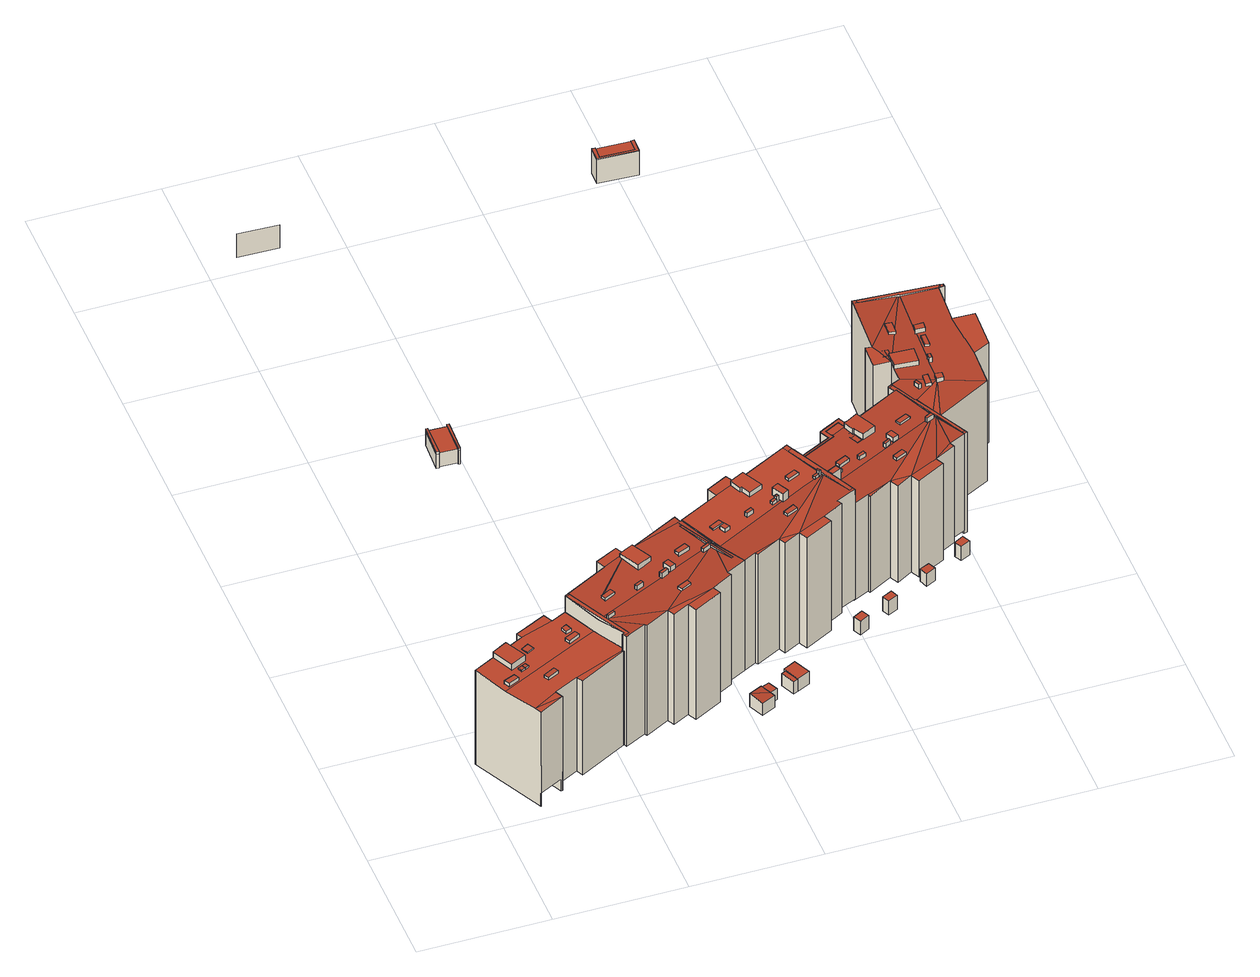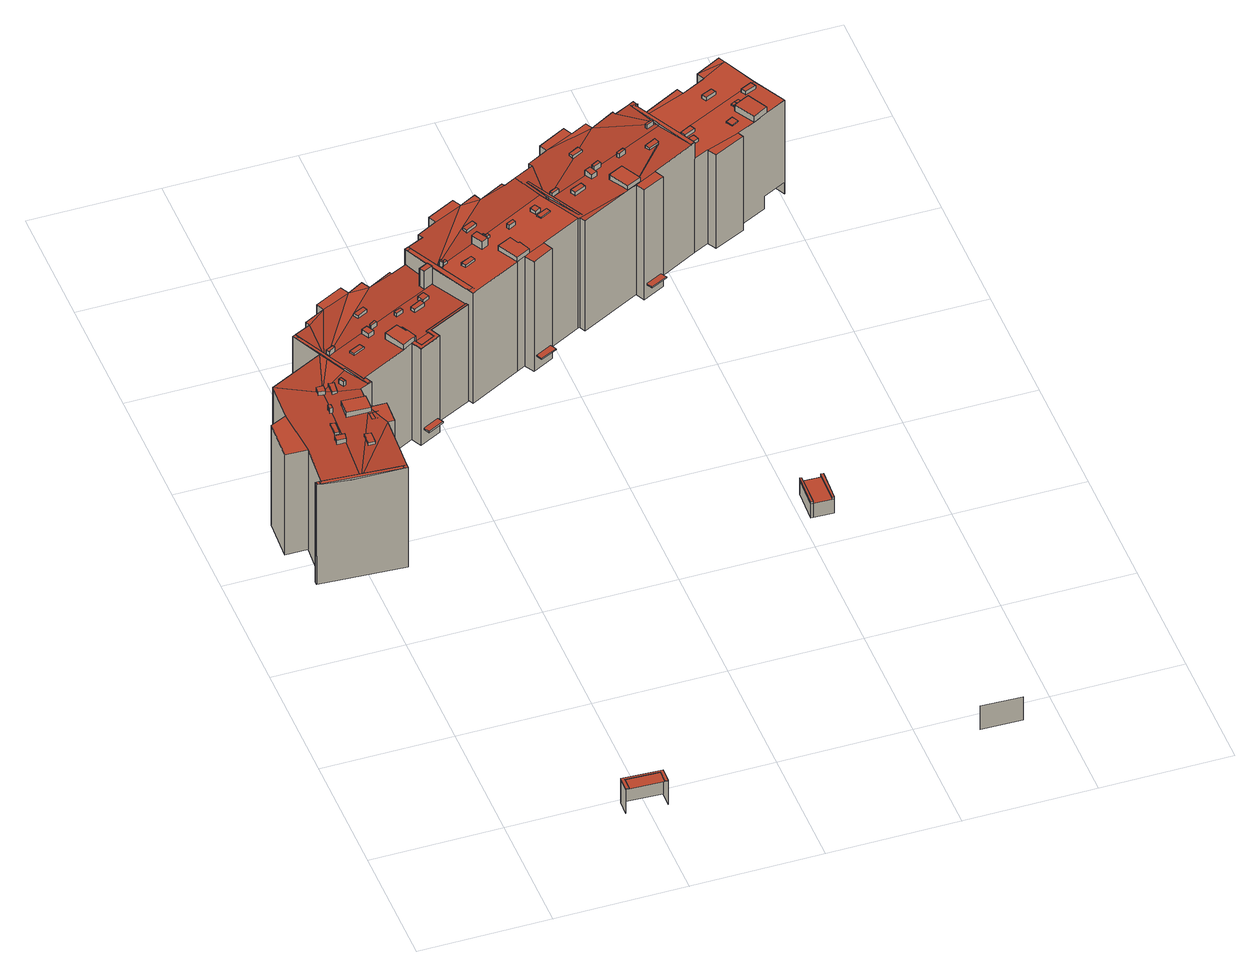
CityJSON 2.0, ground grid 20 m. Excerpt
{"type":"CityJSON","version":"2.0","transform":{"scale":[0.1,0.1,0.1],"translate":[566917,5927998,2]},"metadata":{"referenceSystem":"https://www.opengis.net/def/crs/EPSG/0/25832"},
"CityObjects":{
"building1":{"type":"Building","attributes":{"Grundfläche 2D":"160.162011","Grundhöhe NN":"3.921"},"children":["building1-1","building1-2","building1-3","building1-4","building1-5","building1-6","building1-7","building1-8"],"geometry":[{"type":"Solid","lod":"3","boundaries":[[[[0,1,2,3,4,5,6,7]],[[8,4,3,9,10]],[[11,12,13,0,7,14,15,16]],[[15,17,18,16]],[[19,13,12]],[[20,21,1]],[[21,2,1]],[[4,8,22,23]],[[14,7,6,5,24,25]],[[5,4,23,24]],[[15,14,25,26]],[[17,15,26,27]],[[18,17,27,28]],[[16,18,28,29]],[[16,29,30,31,32,33,19,12,11]],[[13,19,33,34]],[[20,1,0,13,34,35]],[[36,37,38,39,40,21,20,35]],[[3,2,41,42]],[[2,21,40,41]],[[9,3,42,43]],[[8,10,44,22]],[[10,9,43,44]],[[33,32,37,36]],[[31,30,39,38]],[[35,34,33,36]],[[27,26,25,24,23,22,44,43,42,41,40,39,30,29,28]],[[38,37,32,31]]]],"semantics":{"surfaces":[{"type":"RoofSurface"},{"type":"WallSurface"},{"type":"GroundSurface"},{"type":"OuterCeilingSurface"}],"values":[[0,0,0,0,0,0,0,1,1,1,1,1,1,1,1,1,1,1,1,1,1,1,1,1,1,2,2,3]]}}]},
"building1-1":{"type":"BuildingInstallation","parents":["building1"],"geometry":[{"type":"MultiSurface","lod":"3","boundaries":[[[45,46,47,48]],[[48,47,49,50]],[[45,48,50,51]],[[46,45,51,52]],[[47,46,52,49]]],"semantics":{"surfaces":[{"type":"RoofSurface"},{"type":"WallSurface"}],"values":[0,1,1,1,1]}}]},
"building1-2":{"type":"BuildingInstallation","parents":["building1"],"geometry":[{"type":"MultiSurface","lod":"3","boundaries":[[[53,54,55,56]],[[56,55,57,58]],[[53,56,58,59]],[[54,53,59,60]],[[55,54,60,57]]],"semantics":{"surfaces":[{"type":"RoofSurface"},{"type":"WallSurface"}],"values":[0,1,1,1,1]}}]},
"building1-3":{"type":"BuildingInstallation","parents":["building1"],"geometry":[{"type":"MultiSurface","lod":"3","boundaries":[[[61,62,63,64]],[[64,63,65,66]],[[61,64,66,67]],[[62,61,67,68]],[[63,62,68,65]]],"semantics":{"surfaces":[{"type":"RoofSurface"},{"type":"WallSurface"}],"values":[0,1,1,1,1]}}]},
"building1-4":{"type":"BuildingInstallation","parents":["building1"],"geometry":[{"type":"MultiSurface","lod":"3","boundaries":[[[69,70,71,72]],[[70,69,73,74]],[[75,71,70,74,76]],[[75,77,72,71]],[[77,73,69,72]]],"semantics":{"surfaces":[{"type":"RoofSurface"},{"type":"WallSurface"}],"values":[0,1,1,1,1]}}]},
"building1-5":{"type":"BuildingInstallation","parents":["building1"],"geometry":[{"type":"MultiSurface","lod":"3","boundaries":[[[78,79,80,81]],[[78,81,11,12]],[[79,78,12,82]],[[82,83,80,79]],[[81,80,83,11]]],"semantics":{"surfaces":[{"type":"RoofSurface"},{"type":"WallSurface"}],"values":[0,1,1,1,1]}}]},
"building1-6":{"type":"BuildingInstallation","parents":["building1"],"geometry":[{"type":"MultiSurface","lod":"3","boundaries":[[[84,85,86,87]],[[87,86,88,89]],[[84,87,89,90]],[[85,84,90,91]],[[86,85,91,88]]],"semantics":{"surfaces":[{"type":"RoofSurface"},{"type":"WallSurface"}],"values":[0,1,1,1,1]}}]},
"building1-7":{"type":"BuildingInstallation","parents":["building1"],"geometry":[{"type":"MultiSurface","lod":"3","boundaries":[[[92,93,94,95]],[[95,94,96,97]],[[92,95,97,98]],[[93,92,98,99]],[[94,93,99,96]]],"semantics":{"surfaces":[{"type":"RoofSurface"},{"type":"WallSurface"}],"values":[0,1,1,1,1]}}]},
"building1-8":{"type":"BuildingInstallation","parents":["building1"],"geometry":[{"type":"MultiSurface","lod":"3","boundaries":[[[100,101,102,103]],[[103,102,104,105]],[[100,103,105,106]],[[101,100,106,107]],[[102,101,107,104]]],"semantics":{"surfaces":[{"type":"RoofSurface"},{"type":"WallSurface"}],"values":[0,1,1,1,1]}}]},
"building2":{"type":"Building","attributes":{"Grundfläche 2D":"306.531042","Grundhöhe NN":"3.873"},"children":["building2-1","building2-2","building2-3","building2-4","building2-5","building2-6","building2-7","building2-8","building2-9","building2-10","building2-11","building2-12"],"geometry":[{"type":"Solid","lod":"3","boundaries":[[[[108,109,110,111,112]],[[113,114,115,116,117,118,119,120,121,122,123,124,110,125,126,127],[128,129,130]],[[131,132,133,134,135,136,137,138,110,124,123,122,121,120,119,118,117,139,140]],[[136,135,134,133,132,141,142,108,112,111,110,138,137]],[[143,127,126]],[[113,144,145,114]],[[130,129,128]],[[146,147,148,149,150,139,117,151,152]],[[132,131,140,139,150,149,153]],[[132,154,155,141]],[[155,156,157,141]],[[125,110,109,158,159]],[[126,125,159,160]],[[143,126,160,161]],[[113,127,143,161,162]],[[144,113,162,163]],[[145,144,163,164]],[[114,165,25,116,115]],[[114,145,164,165]],[[151,117,116,25,24]],[[152,151,24,23]],[[166,147,146,152,23,22]],[[167,149,148,147,166]],[[153,149,167,168]],[[132,153,168,169]],[[154,132,169,170]],[[155,154,170,171]],[[156,155,171,172]],[[157,156,172,173]],[[141,157,173,174]],[[142,141,174,175]],[[108,142,175,176]],[[109,108,176,158]],[[165,164,163,162,161,160,159,158,176,175,174,173,172,171,170,169,168,167,166,22,23,24,25]]]],"semantics":{"surfaces":[{"type":"RoofSurface"},{"type":"WallSurface"},{"type":"GroundSurface"}],"values":[[0,0,0,0,0,0,0,0,0,0,0,1,1,1,1,1,1,1,1,1,1,1,1,1,1,1,1,1,1,1,1,1,1,2]]}}]},
"building2-1":{"type":"BuildingInstallation","parents":["building2"],"geometry":[{"type":"MultiSurface","lod":"3","boundaries":[[[177,178,179,180]],[[181,182,178,177]],[[120,183,179,178,182]],[[183,184,180,179]],[[119,181,177,180,184]]],"semantics":{"surfaces":[{"type":"RoofSurface"},{"type":"WallSurface"}],"values":[0,1,1,1,1]}}]},
"building2-2":{"type":"BuildingInstallation","parents":["building2"],"geometry":[{"type":"MultiSurface","lod":"3","boundaries":[[[185,186,187,188,189]],[[187,186,190,191]],[[191,192,188,187]],[[130,129,185,189,188,192]],[[186,185,129,190]]],"semantics":{"surfaces":[{"type":"RoofSurface"},{"type":"WallSurface"}],"values":[0,1,1,1,1]}}]},
"building2-3":{"type":"BuildingInstallation","parents":["building2"],"geometry":[{"type":"MultiSurface","lod":"3","boundaries":[[[193,194,195,196,197,198]],[[199,135,200,196,195,194]],[[200,136,201,198,197,196]],[[201,202,193,198]],[[202,199,194,193]]],"semantics":{"surfaces":[{"type":"RoofSurface"},{"type":"WallSurface"}],"values":[0,1,1,1,1]}}]},
"building2-4":{"type":"BuildingInstallation","parents":["building2"],"geometry":[{"type":"MultiSurface","lod":"3","boundaries":[[[203,204,205,206,207]],[[208,209,206,205]],[[121,207,206,209]],[[121,210,203,207]],[[210,122,208,205,204,203]]],"semantics":{"surfaces":[{"type":"RoofSurface"},{"type":"WallSurface"}],"values":[0,1,1,1,1]}}]},
"building2-5":{"type":"BuildingInstallation","parents":["building2"],"geometry":[{"type":"MultiSurface","lod":"3","boundaries":[[[211,212,213,115,116,151,152,146,147,148,214,215]],[[116,117,151]],[[146,147,146,152]],[[215,214,148,214,215,150,139,118,211]],[[115,213,212,211,118,216,217]]],"semantics":{"surfaces":[{"type":"RoofSurface"},{"type":"WallSurface"}],"values":[0,1,1,1,1]}}]},
"building2-6":{"type":"BuildingInstallation","parents":["building2"],"geometry":[{"type":"MultiSurface","lod":"3","boundaries":[[[218,219,220,221]],[[222,219,218,223,134]],[[224,220,219,222,133]],[[224,225,221,220]],[[225,223,218,221]]],"semantics":{"surfaces":[{"type":"RoofSurface"},{"type":"WallSurface"}],"values":[0,1,1,1,1]}}]},
"building2-7":{"type":"BuildingInstallation","parents":["building2"],"geometry":[{"type":"MultiSurface","lod":"3","boundaries":[[[226,227,228,229,230]],[[231,228,227,232,131]],[[231,233,229,228]],[[233,234,230,229]],[[227,226,230,234,140,232]]],"semantics":{"surfaces":[{"type":"RoofSurface"},{"type":"WallSurface"}],"values":[0,1,1,1,1]}}]},
"building2-8":{"type":"BuildingInstallation","parents":["building2"],"geometry":[{"type":"MultiSurface","lod":"3","boundaries":[[[235,236,237,238]],[[238,237,239,240]],[[235,238,240,241]],[[236,235,241,242]],[[237,236,242,239]]],"semantics":{"surfaces":[{"type":"RoofSurface"},{"type":"WallSurface"}],"values":[0,1,1,1,1]}}]},
"building2-9":{"type":"BuildingInstallation","parents":["building2"],"geometry":[{"type":"MultiSurface","lod":"3","boundaries":[[[243,244,245,246,247]],[[248,128,249,245,244]],[[249,250,246,245]],[[251,247,246,250,252]],[[253,248,244,243,247,251]]],"semantics":{"surfaces":[{"type":"RoofSurface"},{"type":"WallSurface"}],"values":[0,1,1,1,1]}}]},
"building2-10":{"type":"BuildingInstallation","parents":["building2"],"geometry":[{"type":"MultiSurface","lod":"3","boundaries":[[[254,255,256,257]],[[257,256,258,259]],[[254,257,259,260]],[[255,254,260,261]],[[256,255,261,258]]],"semantics":{"surfaces":[{"type":"RoofSurface"},{"type":"WallSurface"}],"values":[0,1,1,1,1]}}]},
"building2-11":{"type":"BuildingInstallation","parents":["building2"],"geometry":[{"type":"MultiSurface","lod":"3","boundaries":[[[262,263,264,265,266,267,268,269,270,271]],[[270,111,138,124,272,263,264,263,262,271]],[[268,267,266,265,273,274,123,275,137,276,112,269]]],"semantics":{"surfaces":[{"type":"RoofSurface"},{"type":"WallSurface"}],"values":[0,1,1]}}]},
"building2-12":{"type":"BuildingInstallation","parents":["building2"],"geometry":[{"type":"MultiSurface","lod":"3","boundaries":[[[277,278,279,280]],[[281,282,277,280]],[[283,281,280,279]],[[282,284,278,277]],[[284,283,279,278]],[[284,282,281,283]]],"semantics":{"surfaces":[{"type":"RoofSurface"},{"type":"WallSurface"},{"type":"OuterCeilingSurface"}],"values":[0,1,1,1,1,2]}}]},
"building3":{"type":"Building","attributes":{"Grundfläche 2D":"16.776218","Grundhöhe NN":"3.943"},"children":["building3-1","building3-2"],"geometry":[{"type":"Solid","lod":"3","boundaries":[[[[285,286,287,288,289,290,291,292,293,294]],[[295,296,294,293]],[[296,297,285,294]],[[297,298,286,285]],[[298,299,287,286]],[[299,300,301,289,288,287]],[[301,302,290,289]],[[302,303,291,290]],[[303,304,292,291]],[[304,295,293,292]],[[304,303,302,301,300,299,298,297,296,295]]]],"semantics":{"surfaces":[{"type":"RoofSurface"},{"type":"WallSurface"},{"type":"GroundSurface"}],"values":[[0,1,1,1,1,1,1,1,1,1,2]]}}]},
"building3-1":{"type":"BuildingInstallation","parents":["building3"],"geometry":[{"type":"MultiSurface","lod":"3","boundaries":[[[305,306,307,308]],[[285,286,306,305]],[[286,287,307,306]],[[287,293,294,308,307]],[[294,285,305,308]]],"semantics":{"surfaces":[{"type":"RoofSurface"},{"type":"WallSurface"}],"values":[0,1,1,1,1]}}]},
"building3-2":{"type":"BuildingInstallation","parents":["building3"],"geometry":[{"type":"MultiSurface","lod":"3","boundaries":[[[309,310,311,312]],[[291,292,288,310,309]],[[288,289,311,310]],[[289,290,312,311]],[[290,291,309,312]]],"semantics":{"surfaces":[{"type":"RoofSurface"},{"type":"WallSurface"}],"values":[0,1,1,1,1]}}]},
"building4":{"type":"Building","attributes":{"Grundfläche 2D":"5.714537","Grundhöhe NN":"3.381"},"geometry":[{"type":"Solid","lod":"3","boundaries":[[[[313,314,315,316]],[[317,314,313,318]],[[316,315,319,320]],[[321,317,318,313,316,320,322]],[[314,317,321,323]],[[315,314,323,319]],[[322,320,319,323,321]]]],"semantics":{"surfaces":[{"type":"RoofSurface"},{"type":"WallSurface"},{"type":"GroundSurface"}],"values":[[0,0,1,1,1,1,2]]}}]},
"building5":{"type":"Building","attributes":{"Grundfläche 2D":"17443.904602","Grundhöhe NN":"2.123"},"children":["building5-1"],"geometry":[{"type":"MultiSurface","lod":"3","boundaries":[[[324,325,326,327]],[[328,329,330,331]],[[332,328,331,333]],[[334,335,329,328,332,336]],[[336,332,333,337]]],"semantics":{"surfaces":[{"type":"WallSurface"},{"type":"RoofSurface"}],"values":[0,0,0,1,0]}}]},
"building5-1":{"type":"BuildingInstallation","parents":["building5"],"geometry":[{"type":"MultiSurface","lod":"3","boundaries":[[[338,339,340,341,342,343,344,345]],[[336,334,340,339]],[[334,346,341,340]],[[341,346,347,342]],[[347,335,343,342]],[[335,329,344,343]],[[329,328,345,344]],[[328,332,338,345]],[[332,336,339,338]]],"semantics":{"surfaces":[{"type":"RoofSurface"},{"type":"WallSurface"}],"values":[0,1,1,1,1,1,1,1,1]}}]},
"building6":{"type":"Building","attributes":{"Grundfläche 2D":"2.190953","Grundhöhe NN":"3.561"},"geometry":[{"type":"Solid","lod":"3","boundaries":[[[[348,349,350,313]],[[351,352,313,350]],[[352,353,348,313]],[[353,354,349,348]],[[354,351,350,349]],[[354,353,352,351]]]],"semantics":{"surfaces":[{"type":"RoofSurface"},{"type":"WallSurface"},{"type":"GroundSurface"}],"values":[[0,1,1,1,1,2]]}}]},
"building7":{"type":"Building","attributes":{"Grundfläche 2D":"1.924006","Grundhöhe NN":"3.532"},"geometry":[{"type":"Solid","lod":"3","boundaries":[[[[355,356,357,358]],[[359,360,358,357]],[[360,361,355,358]],[[361,362,356,355]],[[362,359,357,356]],[[362,361,360,359]]]],"semantics":{"surfaces":[{"type":"RoofSurface"},{"type":"WallSurface"},{"type":"GroundSurface"}],"values":[[0,1,1,1,1,2]]}}]},
"building8":{"type":"Building","attributes":{"Grundfläche 2D":"5.970444","Grundhöhe NN":"3.451"},"geometry":[{"type":"Solid","lod":"3","boundaries":[[[[363,364,365,366]],[[364,363,367,359]],[[365,364,359,368]],[[366,365,368,369]],[[363,366,369,367]],[[359,367,369,368]]]],"semantics":{"surfaces":[{"type":"RoofSurface"},{"type":"WallSurface"},{"type":"GroundSurface"}],"values":[[0,1,1,1,1,2]]}}]},
"building9":{"type":"Building","attributes":{"Grundfläche 2D":"292.613971","Grundhöhe NN":"3.904"},"children":["building9-1","building9-2","building9-3","building9-4","building9-5","building9-6","building9-7","building9-8","building9-9","building9-10","building9-11","building9-12","building9-13"],"geometry":[{"type":"Solid","lod":"3","boundaries":[[[[370,371,372,373,374,375,376,377,109,378,379]],[[380,381,382,377,376,375,374,373,372,371,383,384,385,386,387,388,389]],[[390,379,378]],[[391,392,379]],[[392,393,371,370,379]],[[392,394,395,396]],[[397,398,399,400,401,371,393,392,396,402]],[[389,403,404,381,380]],[[109,377,382,159,158]],[[378,109,158,405]],[[379,390,406,407]],[[390,378,405,406]],[[391,379,407,408]],[[392,391,408,409]],[[394,392,409,410]],[[395,394,410,411]],[[396,395,411,412]],[[402,396,412,413]],[[399,398,397,414,415]],[[397,402,413,414]],[[416,417,418,419,420,386,385,384,383,371,401,400,399,415,421]],[[388,387,386,420,422]],[[389,388,422,423]],[[403,389,423,424]],[[404,403,424,425]],[[381,404,425,426]],[[382,381,426,159]],[[419,418,417,416,421,415,414,413,412,411,410,409,408,407,406,405,158,159,426,425,424,423,422,420]]]],"semantics":{"surfaces":[{"type":"RoofSurface"},{"type":"WallSurface"},{"type":"GroundSurface"}],"values":[[0,0,0,0,0,0,0,0,1,1,1,1,1,1,1,1,1,1,1,1,1,1,1,1,1,1,1,2]]}}]},
"building9-1":{"type":"BuildingInstallation","parents":["building9"],"geometry":[{"type":"MultiSurface","lod":"3","boundaries":[[[427,428,429,430]],[[430,429,431,432]],[[427,430,432,433]],[[428,427,433,434]],[[429,428,434,431]]],"semantics":{"surfaces":[{"type":"RoofSurface"},{"type":"WallSurface"}],"values":[0,1,1,1,1]}}]},
"building9-2":{"type":"BuildingInstallation","parents":["building9"],"geometry":[{"type":"MultiSurface","lod":"3","boundaries":[[[435,436,437,438,439]],[[440,441,439,438]],[[441,442,435,439]],[[443,437,436,435,442,444]],[[443,440,438,437]]],"semantics":{"surfaces":[{"type":"RoofSurface"},{"type":"WallSurface"}],"values":[0,1,1,1,1]}}]},
"building9-3":{"type":"BuildingInstallation","parents":["building9"],"geometry":[{"type":"MultiSurface","lod":"3","boundaries":[[[445,446,447,448]],[[449,450,445,448]],[[450,451,446,445]],[[451,452,447,446]]],"semantics":{"surfaces":[{"type":"RoofSurface"},{"type":"WallSurface"}],"values":[0,1,1,1]}}]},
"building9-4":{"type":"BuildingInstallation","parents":["building9"],"geometry":[{"type":"MultiSurface","lod":"3","boundaries":[[[453,454,455,456]],[[456,455,457,458]],[[458,459,453,456]],[[454,453,459,460]],[[460,457,455,454]]],"semantics":{"surfaces":[{"type":"RoofSurface"},{"type":"WallSurface"}],"values":[0,1,1,1,1]}}]},
"building9-5":{"type":"BuildingInstallation","parents":["building9"],"geometry":[{"type":"MultiSurface","lod":"3","boundaries":[[[461,462,463,464,465]],[[466,374,467,461,465,464]],[[464,463,468,466]],[[467,469,462,461]]],"semantics":{"surfaces":[{"type":"RoofSurface"},{"type":"WallSurface"}],"values":[0,1,1,1]}}]},
"building9-6":{"type":"BuildingInstallation","parents":["building9"],"geometry":[{"type":"MultiSurface","lod":"3","boundaries":[[[470,471,472,473,474]],[[469,475,472,471,470,476,468,463,462]],[[475,477,473,472]],[[373,478,474,473,477]],[[478,476,470,474]]],"semantics":{"surfaces":[{"type":"RoofSurface"},{"type":"WallSurface"}],"values":[0,1,1,1,1]}}]},
"building9-7":{"type":"BuildingInstallation","parents":["building9"],"geometry":[{"type":"MultiSurface","lod":"3","boundaries":[[[479,480,481,482]],[[480,479,483,484]],[[481,480,484,485]],[[485,486,482,481]],[[479,482,486,483]]],"semantics":{"surfaces":[{"type":"RoofSurface"},{"type":"WallSurface"}],"values":[0,1,1,1,1]}}]},
"building9-8":{"type":"BuildingInstallation","parents":["building9"],"geometry":[{"type":"MultiSurface","lod":"3","boundaries":[[[487,488,489,490]],[[491,490,489,447,452]],[[491,492,487,490]],[[449,448,488,487,492]],[[448,447,489,488]]],"semantics":{"surfaces":[{"type":"RoofSurface"},{"type":"WallSurface"}],"values":[0,1,1,1,1]}}]},
"building9-9":{"type":"BuildingInstallation","parents":["building9"],"geometry":[{"type":"MultiSurface","lod":"3","boundaries":[[[493,494,495,496]],[[496,495,497,498]],[[493,496,498,499]],[[494,493,499,500]],[[495,494,500,497]]],"semantics":{"surfaces":[{"type":"RoofSurface"},{"type":"WallSurface"}],"values":[0,1,1,1,1]}}]},
"building9-10":{"type":"BuildingInstallation","parents":["building9"],"geometry":[{"type":"MultiSurface","lod":"3","boundaries":[[[501,502,503,504,505,398,399,400,401,383,384,385,386,387,506]],[[401,371,383,384,385,386,385,384,383,401,400,399,400]],[[387,507,508,372,370,393,509,510,398,505,504,503,502,501,506]]],"semantics":{"surfaces":[{"type":"RoofSurface"},{"type":"WallSurface"}],"values":[0,1,1]}}]},
"building9-11":{"type":"BuildingInstallation","parents":["building9"],"geometry":[{"type":"MultiSurface","lod":"3","boundaries":[[[511,512,513,514,515,516]],[[389,380,511,516,388]],[[512,511,380,517]],[[517,518,513,512]],[[518,519,514,513]],[[519,520,515,514]],[[521,388,516,515,520]]],"semantics":{"surfaces":[{"type":"RoofSurface"},{"type":"WallSurface"}],"values":[0,1,1,1,1,1,1]}}]},
"building9-12":{"type":"BuildingInstallation","parents":["building9"],"geometry":[{"type":"MultiSurface","lod":"3","boundaries":[[[522,523,524,525,526]],[[527,528,524,523]],[[528,376,529,526,525,524]],[[529,530,522,526]],[[375,527,523,522,530]]],"semantics":{"surfaces":[{"type":"RoofSurface"},{"type":"WallSurface"}],"values":[0,1,1,1,1]}}]},
"building9-13":{"type":"BuildingInstallation","parents":["building9"],"geometry":[{"type":"MultiSurface","lod":"3","boundaries":[[[531,532,533,534]],[[535,536,534,533]],[[537,535,533,532]],[[536,538,531,534]],[[538,537,532,531]],[[537,538,536,535]]],"semantics":{"surfaces":[{"type":"RoofSurface"},{"type":"WallSurface"},{"type":"OuterCeilingSurface"}],"values":[0,1,1,1,1,2]}}]},
"building10":{"type":"Building","attributes":{"Grundfläche 2D":"2.327234","Grundhöhe NN":"3.395"},"geometry":[{"type":"Solid","lod":"3","boundaries":[[[[539,540,541,542]],[[543,544,542,541]],[[544,545,539,542]],[[545,546,540,539]],[[546,543,541,540]],[[546,545,544,543]]]],"semantics":{"surfaces":[{"type":"RoofSurface"},{"type":"WallSurface"},{"type":"GroundSurface"}],"values":[[0,1,1,1,1,2]]}}]},
"building11":{"type":"Building","attributes":{"Grundfläche 2D":"2.069377","Grundhöhe NN":"3.328"},"geometry":[{"type":"Solid","lod":"3","boundaries":[[[[547,548,549,550]],[[551,552,550,549]],[[552,553,547,550]],[[553,554,548,547]],[[554,551,549,548]],[[554,553,552,551]]]],"semantics":{"surfaces":[{"type":"RoofSurface"},{"type":"WallSurface"},{"type":"GroundSurface"}],"values":[[0,1,1,1,1,2]]}}]},
"building12":{"type":"Building","attributes":{"Grundfläche 2D":"288.152961","Grundhöhe NN":"3.591"},"children":["building12-1","building12-2","building12-3","building12-4","building12-5","building12-6","building12-7","building12-8","building12-9","building12-10","building12-11","building12-12","building12-13","building12-14"],"geometry":[{"type":"Solid","lod":"3","boundaries":[[[[555,556,557,558,559,560,561,562,563,564,565,566,567,568]],[[569,570,571,572,573,559,558,574]],[[575,572,571]],[[576,577,572]],[[578,559,573,572,577,579]],[[577,580,581,582]],[[577,582,583,584,559,578,579]],[[585,586,582]],[[586,583,582]],[[586,587,588,583]],[[567,566,565,564,589,590,591,592]],[[593,594,595,570,569,574,558,557,556,555,568,596,597]],[[571,570,595,598]],[[575,571,598,599]],[[572,575,599,600]],[[576,572,600,601]],[[577,576,601,602]],[[580,577,602,603]],[[581,580,603,604]],[[585,582,605,606]],[[582,581,604,605]],[[586,585,606,607]],[[587,586,607,608]],[[609,610,611,612,561,560,559,584,583,588,587,608,613]],[[564,563,562,561,612,614]],[[592,591,590,615,616,617]],[[615,590,589,564,614,618]],[[567,592,617,619]],[[568,567,619,596]],[[614,612,611,610,609,613,608,607,606,605,604,603,602,601,600,599,598,595,594,593,597,596,619,617,616,615,618]]]],"semantics":{"surfaces":[{"type":"RoofSurface"},{"type":"WallSurface"},{"type":"GroundSurface"}],"values":[[0,0,0,0,0,0,0,0,0,0,0,1,1,1,1,1,1,1,1,1,1,1,1,1,1,1,1,1,1,2]]}}]},
"building12-1":{"type":"BuildingInstallation","parents":["building12"],"geometry":[{"type":"MultiSurface","lod":"3","boundaries":[[[620,621,622,623]],[[623,622,624,625]],[[620,623,625,626]],[[621,620,626,627]],[[622,621,627,624]]],"semantics":{"surfaces":[{"type":"RoofSurface"},{"type":"WallSurface"}],"values":[0,1,1,1,1]}}]},
"building12-2":{"type":"BuildingInstallation","parents":["building12"],"geometry":[{"type":"MultiSurface","lod":"3","boundaries":[[[628,629,630,631,632,633,634,635,636,637,638,639,640,641,642,643]],[[556,644,635,634]],[[645,638,637,636,635,644,566,646]],[[639,638,645,647]],[[648,641,640,639,647,565]],[[564,589,590,628,643,642]],[[590,591,592,630,629,628]],[[592,567,631,630]],[[567,568,632,631]],[[568,555,556,634,633,632]]],"semantics":{"surfaces":[{"type":"RoofSurface"},{"type":"WallSurface"}],"values":[0,1,1,1,1,1,1,1,1,1]}}]},
"building12-3":{"type":"BuildingInstallation","parents":["building12"],"geometry":[{"type":"MultiSurface","lod":"3","boundaries":[[[649,650,651,652]],[[652,651,653,654]],[[649,652,654,655]],[[650,649,655,656]],[[651,650,656,653]]],"semantics":{"surfaces":[{"type":"RoofSurface"},{"type":"WallSurface"}],"values":[0,1,1,1,1]}}]},
"building12-4":{"type":"BuildingInstallation","parents":["building12"],"geometry":[{"type":"MultiSurface","lod":"3","boundaries":[[[657,658,659,660,661,662,663]],[[664,661,660,659,665,579]],[[578,573,666,657,663,662,661,664]],[[666,667,658,657]],[[667,665,659,658]]],"semantics":{"surfaces":[{"type":"RoofSurface"},{"type":"WallSurface"}],"values":[0,1,1,1,1]}}]},
"building12-5":{"type":"BuildingInstallation","parents":["building12"],"geometry":[{"type":"MultiSurface","lod":"3","boundaries":[[[668,669,670,671,672]]],"semantics":{"surfaces":[{"type":"RoofSurface"}],"values":[0]}}]},
"building12-6":{"type":"BuildingInstallation","parents":["building12"],"geometry":[{"type":"MultiSurface","lod":"3","boundaries":[[[673,674,675,676,677,678,679,680]],[[681,682,675,674]],[[563,676,675,682,683]],[[564,642,641,678,677,676,563]],[[684,679,678,641,648]],[[680,679,684,685]],[[685,686,673,680]],[[686,681,674,673]]],"semantics":{"surfaces":[{"type":"RoofSurface"},{"type":"WallSurface"}],"values":[0,1,1,1,1,1,1,1]}}]},
"building12-7":{"type":"BuildingInstallation","parents":["building12"],"geometry":[{"type":"MultiSurface","lod":"3","boundaries":[[[687,688,689,690]],[[690,689,691,692]],[[687,690,692,693]],[[693,694,688,687]],[[694,691,689,688]]],"semantics":{"surfaces":[{"type":"RoofSurface"},{"type":"WallSurface"}],"values":[0,1,1,1,1]}}]},
"building12-8":{"type":"BuildingInstallation","parents":["building12"],"geometry":[{"type":"MultiSurface","lod":"3","boundaries":[[[695,696,697,698]],[[699,696,695,574]],[[699,700,697,696]],[[700,558,698,697]],[[558,574,695,698]]],"semantics":{"surfaces":[{"type":"RoofSurface"},{"type":"WallSurface"}],"values":[0,1,1,1,1]}}]},
"building12-9":{"type":"BuildingInstallation","parents":["building12"],"geometry":[{"type":"MultiSurface","lod":"3","boundaries":[[[701,702,703,704,705]],[[706,707,701,705]],[[707,708,709,703,702,701]],[[704,703,709,710]],[[710,706,705,704]]],"semantics":{"surfaces":[{"type":"RoofSurface"},{"type":"WallSurface"}],"values":[0,1,1,1,1]}}]},
"building12-10":{"type":"BuildingInstallation","parents":["building12"],"geometry":[{"type":"MultiSurface","lod":"3","boundaries":[[[711,712,713,714]],[[714,713,715,716]],[[711,714,716,717]],[[712,711,717,718]],[[713,712,718,715]]],"semantics":{"surfaces":[{"type":"RoofSurface"},{"type":"WallSurface"}],"values":[0,1,1,1,1]}}]},
"building12-11":{"type":"BuildingInstallation","parents":["building12"],"geometry":[{"type":"MultiSurface","lod":"3","boundaries":[[[719,720,721,722]],[[723,719,722]],[[724,721,720]],[[724,723,722,721]]],"semantics":{"surfaces":[{"type":"RoofSurface"},{"type":"WallSurface"}],"values":[0,1,1,1]}}]},
"building12-12":{"type":"BuildingInstallation","parents":["building12"],"geometry":[{"type":"MultiSurface","lod":"3","boundaries":[[[725,726,727,728,729]],[[727,726,730,731]],[[732,729,728,727,731,733]],[[725,729,732,734]],[[726,725,734,730]]],"semantics":{"surfaces":[{"type":"RoofSurface"},{"type":"WallSurface"}],"values":[0,1,1,1,1]}}]},
"building12-13":{"type":"BuildingInstallation","parents":["building12"],"geometry":[{"type":"MultiSurface","lod":"3","boundaries":[[[735,736,737,738]],[[738,737,739,740]],[[735,738,740,741]],[[736,735,741,742]],[[737,736,742,739]]],"semantics":{"surfaces":[{"type":"RoofSurface"},{"type":"WallSurface"}],"values":[0,1,1,1,1]}}]},
"building12-14":{"type":"BuildingInstallation","parents":["building12"],"geometry":[{"type":"MultiSurface","lod":"3","boundaries":[[[743,744,745,746,747]],[[745,744,743,748,749,750]],[[746,745,750,751]],[[747,746,751,752]],[[743,747,752,748]],[[750,749,748,752,751]]],"semantics":{"surfaces":[{"type":"RoofSurface"},{"type":"WallSurface"},{"type":"OuterCeilingSurface"}],"values":[0,1,1,1,1,2]}}]},
"building13":{"type":"Building","attributes":{"Grundfläche 2D":"2.129540","Grundhöhe NN":"3.591"},"geometry":[{"type":"Solid","lod":"3","boundaries":[[[[753,754,755,756]],[[757,758,756,755]],[[758,759,753,756]],[[759,760,754,753]],[[760,757,755,754]],[[760,759,758,757]]]],"semantics":{"surfaces":[{"type":"RoofSurface"},{"type":"WallSurface"},{"type":"GroundSurface"}],"values":[[0,1,1,1,1,2]]}}]},
"building14":{"type":"Building","attributes":{"Grundfläche 2D":"2.129716","Grundhöhe NN":"3.462"},"geometry":[{"type":"Solid","lod":"3","boundaries":[[[[761,762,763,764]],[[765,766,764,763]],[[766,767,761,764]],[[767,768,762,761]],[[768,765,763,762]],[[768,767,766,765]]]],"semantics":{"surfaces":[{"type":"RoofSurface"},{"type":"WallSurface"},{"type":"GroundSurface"}],"values":[[0,1,1,1,1,2]]}}]},
"building15":{"type":"Building","attributes":{"Grundfläche 2D":"295.362130","Grundhöhe NN":"2.958"},"children":["building15-1","building15-2","building15-3","building15-4","building15-5","building15-6","building15-7","building15-8","building15-9","building15-10","building15-11","building15-12"],"geometry":[{"type":"Solid","lod":"3","boundaries":[[[[769,770,771,772,773,774,775,776,777,778,779,780,781,782]],[[777,776,783,784,785,786,780,779,778]],[[787,788,784,783]],[[784,789,780,786,785]],[[588,784,788]],[[588,587,790,784]],[[791,792,780,789,784]],[[793,794,795,796,797,798,799,800,801,802,803,780,792,791]],[[793,804,805,794]],[[806,807,795]],[[807,796,795]],[[808,807,806,809]],[[810,811,812,813,814,797,815,816,817,818]],[[801,800,799,798,797,814,813,812,811,810,819,770,769,782,781,780,803,802]],[[820,821,816,815,797]],[[817,816,822,823,810,818]],[[774,773,824,825]],[[826,827,828,829,587,588,788,787,783,776,775,774,825,830]],[[790,587,829,831]],[[832,833,784,790,831,834]],[[835,836,837,791,784,833]],[[793,791,837,838]],[[804,793,838,839]],[[805,804,839,840]],[[794,805,840,841]],[[795,794,841,842]],[[809,806,795,842,843]],[[808,809,843,844]],[[820,797,796,807,808,844,845]],[[816,821,820,845,846]],[[822,816,846,847]],[[823,822,847,848]],[[810,823,848,849]],[[850,851,852,770,819,810,849,853]],[[770,852,854,855,856,772,771]],[[773,772,856,824]],[[857,836,835,858]],[[850,857,858,851]],[[834,855,854,832]],[[842,841,840,839,838,837,836,857,850,853,849,848,847,846,845,844,843]],[[829,828,827,826,830,825,824,856,855,834,831]],[[854,852,851,858,835,833,832]]]],"semantics":{"surfaces":[{"type":"RoofSurface"},{"type":"WallSurface"},{"type":"GroundSurface"},{"type":"OuterCeilingSurface"}],"values":[[0,0,0,0,0,0,0,0,0,0,0,0,0,0,0,0,1,1,1,1,1,1,1,1,1,1,1,1,1,1,1,1,1,1,1,1,1,1,1,2,2,3]]}}]},
"building15-1":{"type":"BuildingInstallation","parents":["building15"],"geometry":[{"type":"MultiSurface","lod":"3","boundaries":[[[859,860,861,862]],[[810,819,860,859,863]],[[861,860,819,864]],[[864,865,862,861]],[[811,863,859,862,865]]],"semantics":{"surfaces":[{"type":"RoofSurface"},{"type":"WallSurface"}],"values":[0,1,1,1,1]}}]},
"building15-2":{"type":"BuildingInstallation","parents":["building15"],"geometry":[{"type":"MultiSurface","lod":"3","boundaries":[[[866,867,868,869]],[[818,870,867,866]],[[870,871,868,867]],[[871,869,868]],[[866,869,817]]],"semantics":{"surfaces":[{"type":"RoofSurface"},{"type":"WallSurface"}],"values":[0,1,1,1,1]}}]},
"building15-3":{"type":"BuildingInstallation","parents":["building15"],"geometry":[{"type":"MultiSurface","lod":"3","boundaries":[[[872,873,874,875,820,821,876]],[[874,877,875]],[[808,875,877,809]],[[874,873,872,876,821,815,814,798,878,795,806,809,877]],[[808,807,796,797,820,875]]],"semantics":{"surfaces":[{"type":"RoofSurface"},{"type":"WallSurface"}],"values":[0,0,0,1,1]}}]},
"building15-4":{"type":"BuildingInstallation","parents":["building15"],"geometry":[{"type":"MultiSurface","lod":"3","boundaries":[[[879,880,881,882,883]],[[884,881,880,802]],[[884,885,882,881]],[[879,883,882,885,801,886]],[[886,802,880,879]]],"semantics":{"surfaces":[{"type":"RoofSurface"},{"type":"WallSurface"}],"values":[0,1,1,1,1]}}]},
"building15-5":{"type":"BuildingInstallation","parents":["building15"],"geometry":[{"type":"MultiSurface","lod":"3","boundaries":[[[887,888,889,890,887,891]],[[889,888,892,893]],[[893,769,894,895,890,889]],[[895,778,896,891,887,890]],[[896,778,782,892,888,887,891]]],"semantics":{"surfaces":[{"type":"RoofSurface"},{"type":"WallSurface"}],"values":[0,1,1,1,1]}}]},
"building15-6":{"type":"BuildingInstallation","parents":["building15"],"geometry":[{"type":"MultiSurface","lod":"3","boundaries":[[[897,898,899,900]],[[901,898,897,902,812]],[[898,901,813,903,899]],[[903,904,900,899]],[[904,902,897,900]]],"semantics":{"surfaces":[{"type":"RoofSurface"},{"type":"WallSurface"}],"values":[0,1,1,1,1]}}]},
"building15-7":{"type":"BuildingInstallation","parents":["building15"],"geometry":[{"type":"MultiSurface","lod":"3","boundaries":[[[905,906,907,908]],[[908,907,909,910]],[[905,908,910,911]],[[906,905,911,912]],[[907,906,912,909]]],"semantics":{"surfaces":[{"type":"RoofSurface"},{"type":"WallSurface"}],"values":[0,1,1,1,1]}}]},
"building15-8":{"type":"BuildingInstallation","parents":["building15"],"geometry":[{"type":"MultiSurface","lod":"3","boundaries":[[[561,913,914,915,588,587,790,916,917,918,919,920,771,772,562]],[[916,790,784]],[[784,785,921,777,922,919,918,917,916]],[[922,923,771,920,919]],[[773,562,772]],[[562,773,774,561]],[[774,775,776,783,787,788,588,587,588,915,914,913,561]]],"semantics":{"surfaces":[{"type":"RoofSurface"},{"type":"WallSurface"}],"values":[0,1,1,1,1,1,1]}}]},
"building15-9":{"type":"BuildingInstallation","parents":["building15"],"geometry":[{"type":"MultiSurface","lod":"3","boundaries":[[[924,925,926,927,928]],[[800,929,926,925,930]],[[929,931,927,926]],[[924,928,927,931,799,932]],[[932,930,925,924]]],"semantics":{"surfaces":[{"type":"RoofSurface"},{"type":"WallSurface"}],"values":[0,1,1,1,1]}}]},
"building15-10":{"type":"BuildingInstallation","parents":["building15"],"geometry":[{"type":"MultiSurface","lod":"3","boundaries":[[[933,934,935,936]],[[937,938,936,935]],[[939,940,934,933]],[[937,935,934,940]],[[933,936,938,939]]],"semantics":{"surfaces":[{"type":"RoofSurface"},{"type":"WallSurface"}],"values":[0,1,1,1,1]}}]},
"building15-11":{"type":"BuildingInstallation","parents":["building15"],"geometry":[{"type":"MultiSurface","lod":"3","boundaries":[[[941,942,943,944,945,946,947]],[[792,948,949,942,941,947,950]],[[803,951,943,942,949,952]],[[943,951,781,953,779,786,946,945,944]],[[786,789,950,947,946]]],"semantics":{"surfaces":[{"type":"RoofSurface"},{"type":"WallSurface"}],"values":[0,1,1,1,1]}}]},
"building15-12":{"type":"BuildingInstallation","parents":["building15"],"geometry":[{"type":"MultiSurface","lod":"3","boundaries":[[[954,955,956,957]],[[958,959,956,955]],[[959,960,957,956]],[[960,961,954,957]],[[961,958,955,954]],[[958,961,960,959]]],"semantics":{"surfaces":[{"type":"RoofSurface"},{"type":"WallSurface"},{"type":"OuterCeilingSurface"}],"values":[0,1,1,1,1,2]}}]}
},
"vertices":[
[27,66,191],[52,17,193],[90,39,193],[128,58,193],[206,89,193],[209,91,193],[187,133,191],[183,142,191],[208,87,193],[133,48,193],[207,87,193],[56,147,193],[33,135,193],[1,118,193],[158,190,193],[135,179,193],[84,161,193],[128,193,193],[80,170,193],[1,119,193],[57,6,193],[96,27,193],[208,87,19],[206,89,19],[209,91,19],[158,190,19],[135,179,19],[128,193,19],[80,170,19],[84,161,19],[38,138,19],[38,138,42],[1,119,42],[1,119,19],[1,118,19],[57,6,19],[57,7,19],[57,7,42],[94,26,42],[94,26,19],[96,27,19],[90,39,19],[128,58,19],[133,48,19],[207,87,19],
[143,128,197],[160,137,197],[156,144,197],[139,136,197],[156,144,191],[139,136,191],[143,128,191],[160,137,191],
[30,81,197],[34,73,197],[51,81,197],[47,88,197],[51,81,191],[47,88,191],[30,81,191],[34,73,191],
[58,102,194],[61,96,194],[67,99,194],[64,105,194],[67,99,191],[64,105,192],[58,102,192],[61,96,191],
[141,157,197],[145,148,197],[153,151,197],[149,161,197],[141,157,192],[145,148,192],[153,151,192],[148,149,192],[149,161,192],
[33,135,204],[49,103,203],[73,115,203],[56,147,204],[49,103,192],[73,115,192],
[86,74,197],[90,67,197],[107,75,198],[103,82,198],[107,75,192],[103,82,192],[86,74,192],[90,67,192],
[87,144,194],[76,138,194],[81,128,194],[92,134,194],[81,128,192],[92,134,192],[87,144,192],[76,138,192],
[73,102,194],[70,108,194],[65,105,194],[68,99,194],[65,105,192],[68,99,191],[73,102,191],[70,108,192],
[386,160,223],[416,175,223],[389,230,218],[388,219,219],[388,212,219],[264,245,223],[230,228,223],[164,193,223],[158,190,223],[187,133,218],[192,136,218],[297,186,218],[308,191,218],[313,193,218],[321,198,218],[381,226,218],[384,227,218],[362,283,222],[360,282,222],[278,252,223],[258,236,223],[205,172,220],[205,173,220],[203,130,219],[281,114,223],[313,148,221],[325,162,221],[379,219,218],[381,222,218],[382,223,218],[385,226,218],[194,132,218],[199,131,218],[356,137,223],[389,154,223],[355,292,223],[257,259,223],[223,242,223],[208,87,223],[210,82,223],[217,86,223],[242,98,223],[196,127,219],[209,91,223],[206,89,223],[244,94,224],[287,103,223],[312,116,223],[319,102,223],[362,125,223],[416,175,19],[362,283,19],[360,282,19],[355,292,19],[264,245,19],[257,259,19],[223,242,19],[230,228,19],[210,82,19],[242,98,19],[244,94,19],[281,114,19],[287,103,19],[312,116,19],[319,102,19],[362,125,19],[356,137,19],[389,154,19],[386,160,19],
[298,184,227],[309,190,227],[307,194,227],[296,189,227],[298,184,218],[309,190,218],[307,194,218],[296,189,218],
[205,172,224],[208,165,224],[225,174,224],[221,181,224],[205,173,224],[208,165,219],[225,174,219],[221,181,220],
[368,219,225],[370,215,225],[379,219,225],[382,221,225],[381,222,225],[380,225,225],[370,215,218],[382,221,218],[380,225,218],[368,219,218],
[322,197,227],[321,198,227],[316,209,227],[307,205,227],[313,193,227],[316,209,219],[307,205,219],[322,197,218],
[192,136,223],[191,139,223],[190,140,223],[214,92,223],[214,93,223],[191,139,218],[190,140,218],
[327,162,225],[310,154,225],[314,147,225],[330,155,225],[310,154,221],[327,162,221],[314,147,222],[330,155,221],
[199,131,226],[200,129,226],[211,134,226],[209,137,226],[198,132,226],[211,134,219],[200,129,219],[209,137,218],[198,132,218],
[266,181,227],[255,176,227],[257,172,227],[268,177,227],[257,172,218],[268,177,218],[266,181,219],[255,176,219],
[264,244,230],[256,240,230],[272,209,230],[294,220,230],[278,251,230],[256,240,223],[272,209,220],[294,220,221],[278,251,223],[283,242,223],[264,244,223],
[349,234,225],[332,226,225],[335,218,225],[353,226,225],[335,218,219],[353,226,219],[349,234,219],[332,226,220],
[382,230,222],[356,280,222],[356,281,222],[353,279,222],[378,232,222],[378,231,222],[381,225,222],[401,187,222],[404,188,222],[384,227,222],[382,230,218],[378,232,218],[378,231,218],[381,225,218],[385,219,218],
[248,267,47],[222,254,47],[228,244,47],[253,257,47],[253,257,45],[248,267,45],[228,244,45],[222,254,45],
[190,708,45],[192,760,45],[189,760,45],[161,761,45],[158,761,45],[156,711,45],[160,710,45],[160,712,45],[187,711,45],[187,709,45],[187,711,19],[187,709,19],[190,708,19],[192,760,19],[189,760,19],[161,761,19],[158,761,19],[156,711,19],[160,710,19],[160,712,19],
[190,708,49],[192,760,49],[189,760,49],[187,709,49],
[160,710,49],[161,761,49],[158,761,49],[156,711,49],
[428,102,36],[399,108,38],[410,85,36],[431,95,36],[420,118,37],[420,117,37],[410,85,14],[431,95,14],[420,118,14],[420,117,14],[399,108,14],
[112,1230,44],[50,1232,44],[50,1232,1],[112,1230,1],[569,1208,45],[570,1231,45],[570,1231,1],[569,1208,1],[630,1205,45],[630,1205,1],[626,1228,45],[575,1230,45],[631,1228,45],[631,1228,1],
[630,1205,46],[631,1228,46],[626,1228,46],[626,1209,46],[574,1211,46],[575,1230,46],[570,1231,46],[569,1208,46],[626,1209,45],[574,1211,45],
[439,107,36],[432,122,36],[420,117,36],[420,117,16],[428,102,16],[439,107,16],[432,122,16],
[455,133,37],[465,111,37],[472,114,37],[462,136,37],[472,114,15],[462,136,15],[455,133,15],[465,111,15],
[461,140,38],[472,114,38],[492,123,38],[480,149,38],[461,140,15],[492,123,15],[480,149,15],
[578,309,220],[583,314,220],[577,311,220],[574,309,220],[564,304,220],[517,280,220],[507,275,220],[395,217,220],[435,185,223],[476,201,223],[450,328,223],[424,315,223],[362,283,223],[557,368,223],[556,369,223],[555,371,223],[551,380,223],[544,376,223],[472,339,223],[458,332,223],[438,181,223],[481,190,223],[506,203,223],[579,308,220],[513,190,223],[556,212,223],[550,224,223],[578,248,223],[603,260,223],[609,262,223],[608,263,223],[608,264,223],[582,241,223],[450,347,223],[417,330,223],[435,185,19],[438,181,19],[476,201,19],[481,190,19],[506,203,19],[513,190,19],[556,212,19],[550,224,19],[582,241,19],[578,248,19],[609,262,19],[608,264,19],[557,368,19],[556,369,19],[555,371,19],[551,380,19],[608,263,19],[472,339,19],[458,332,19],[450,347,19],[417,330,19],[424,315,19],
[459,270,228],[448,265,228],[450,260,228],[461,265,228],[450,260,221],[461,265,221],[459,270,221],[448,265,221],
[546,318,226],[543,323,226],[542,325,226],[526,317,226],[529,310,226],[526,317,222],[529,310,221],[546,318,221],[542,325,222],[543,323,221],
[490,277,226],[492,273,226],[499,276,226],[497,280,226],[497,280,221],[490,277,221],[492,273,220],[499,276,220],
[419,245,227],[414,254,227],[406,250,227],[411,241,227],[406,250,221],[411,241,221],[419,245,221],[414,254,221],
[565,303,225],[572,307,225],[570,310,225],[563,307,225],[564,304,225],[563,307,220],[565,303,220],[570,310,220],[572,307,220],
[570,311,230],[572,307,230],[572,306,230],[575,308,230],[572,313,230],[572,306,220],[570,311,220],[575,308,220],[572,313,220],
[394,257,224],[397,250,224],[414,258,224],[410,265,224],[394,257,222],[397,250,221],[414,258,221],[410,265,222],
[501,282,230],[497,280,230],[499,276,230],[503,278,230],[503,278,220],[501,282,221],
[500,249,226],[503,242,226],[520,250,226],[517,258,226],[520,250,222],[517,258,221],[500,249,221],[503,242,222],
[575,314,223],[578,309,223],[579,308,223],[580,305,223],[582,301,223],[574,316,223],[574,316,220],[575,314,220],[580,305,221],[582,301,221],
[450,328,231],[458,310,231],[460,311,231],[467,297,231],[488,307,231],[472,339,231],[458,310,223],[460,311,223],[467,297,222],[488,307,222],[477,329,223],
[517,279,235],[508,297,235],[498,292,235],[507,275,235],[508,274,235],[508,297,221],[498,292,221],[508,274,220],[517,279,220],
[441,354,47],[416,342,47],[421,332,47],[446,345,47],[421,332,45],[446,345,45],[416,342,45],[441,354,45],
[608,203,39],[602,215,39],[587,207,39],[593,195,39],[587,207,14],[593,195,14],[608,203,14],[602,215,14],
[639,233,39],[644,222,39],[659,229,39],[654,240,39],[659,229,13],[654,240,13],[639,233,13],[644,222,13],
[556,369,195],[557,368,195],[583,314,191],[586,309,191],[773,403,191],[743,463,195],[742,465,195],[739,464,195],[670,428,195],[655,419,195],[649,417,195],[627,406,195],[621,403,195],[555,371,195],[608,264,195],[608,263,195],[633,275,195],[671,291,195],[770,400,191],[590,301,192],[634,271,195],[678,278,195],[702,292,195],[770,399,191],[767,394,191],[709,278,195],[752,300,195],[746,312,195],[776,397,192],[775,398,192],[778,329,195],[775,336,195],[800,348,195],[799,350,195],[649,430,195],[647,435,195],[619,421,195],[614,418,195],[557,368,16],[608,264,16],[608,263,16],[555,371,16],[556,369,16],[633,275,16],[634,271,16],[671,291,16],[678,278,16],[702,292,16],[709,278,16],[752,300,16],[746,312,16],[778,329,16],[775,336,16],[800,348,16],[776,397,16],[775,398,16],[773,403,16],[742,465,16],[799,350,16],[655,419,16],[647,435,16],[619,421,16],[614,418,16],[649,430,16],[621,403,16],
[655,358,199],[645,353,199],[647,349,199],[657,353,199],[647,349,192],[657,353,192],[655,358,192],[645,353,192],
[647,435,196],[619,421,196],[614,418,196],[621,403,196],[555,371,196],[556,369,196],[557,368,196],[628,403,196],[627,406,196],[626,406,196],[621,416,196],[644,428,196],[649,417,196],[650,417,196],[655,419,196],[649,430,196],[628,403,195],[621,416,195],[626,406,195],[644,428,195],[650,417,195],
[698,367,199],[697,370,199],[687,365,199],[689,361,199],[687,365,191],[689,361,191],[698,367,191],[697,370,191],
[769,401,199],[759,395,199],[761,391,199],[767,394,199],[772,396,199],[770,399,199],[770,400,199],[772,396,191],[761,391,192],[769,401,191],[759,395,191],
[641,399,194],[638,397,194],[651,403,194],[647,402,194],[642,400,194],
[657,401,204],[665,386,204],[686,396,204],[670,428,204],[655,419,204],[650,417,204],[648,416,204],[655,400,204],[665,386,193],[686,396,193],[676,417,194],[648,416,195],[655,400,194],[657,401,194],
[720,405,196],[724,398,196],[741,406,196],[737,413,196],[741,406,192],[737,413,192],[720,405,193],[724,398,192],
[590,301,224],[604,308,224],[600,316,224],[586,309,224],[604,308,192],[600,316,191],
[611,343,198],[605,340,198],[601,338,198],[606,329,198],[616,334,198],[616,334,192],[611,343,192],[605,340,192],[601,338,192],[606,329,192],
[691,336,198],[694,329,198],[711,337,198],[707,344,198],[711,337,193],[707,344,193],[691,336,193],[694,329,193],
[657,399,194],[649,395,194],[656,382,194],[663,385,194],[663,385,193],[656,382,193],
[712,373,199],[706,385,199],[697,381,199],[701,373,199],[703,369,199],[706,385,192],[697,381,192],[703,369,191],[701,373,191],[712,373,191],
[612,350,198],[615,342,198],[632,351,198],[629,358,198],[632,351,192],[629,358,192],[612,350,192],[615,342,192],
[618,420,46],[619,421,46],[643,433,46],[638,443,46],[613,430,46],[618,420,44],[619,421,44],[643,433,44],[638,443,44],[613,430,44],
[722,276,39],[707,270,39],[712,257,39],[727,264,39],[712,257,16],[727,264,16],[722,276,16],[707,270,16],
[784,311,41],[770,303,41],[775,292,41],[790,299,41],[775,292,15],[790,299,15],[784,311,15],[770,303,15],
[785,475,193],[753,484,195],[739,478,195],[734,475,195],[739,464,194],[742,465,194],[743,463,194],[757,435,192],[760,437,192],[792,461,192],[801,468,192],[804,469,192],[801,470,192],[793,472,192],[773,403,193],[782,396,193],[775,408,193],[801,464,192],[775,398,193],[776,397,193],[802,464,192],[805,350,195],[866,440,195],[811,466,192],[869,501,195],[864,578,195],[868,644,194],[827,653,192],[813,654,192],[813,648,192],[809,578,192],[809,568,192],[806,514,192],[805,506,192],[804,475,192],[895,513,195],[898,577,195],[871,644,194],[871,650,194],[877,649,195],[877,644,195],[755,523,195],[759,532,194],[779,576,194],[781,582,193],[811,649,192],[810,649,192],[741,560,195],[747,545,195],[750,535,195],[754,507,195],[746,658,195],[746,653,195],[731,561,195],[729,523,195],[739,464,10],[742,465,10],[775,398,10],[776,397,10],[799,350,10],[800,348,10],[773,403,10],[805,350,10],[788,382,39],[782,396,39],[788,382,10],[817,414,39],[817,414,10],[866,440,10],[869,501,10],[895,513,10],[898,577,10],[864,578,10],[868,644,10],[877,644,10],[877,649,10],[746,658,10],[741,560,10],[731,561,10],[729,523,10],[755,523,10],[753,493,10],[753,493,39],[753,484,39],[754,507,10],[740,478,39],[740,478,10],[734,475,10],[793,415,10],[793,415,39],
[755,532,202],[754,507,202],[789,505,202],[791,530,202],[755,532,195],[789,505,193],[791,530,193],
[746,535,195],[759,535,195],[759,547,195],[747,548,195],[759,535,194],[759,547,194],
[811,649,195],[813,648,195],[868,644,195],[871,650,195],[810,649,195],[871,644,195],[817,648,192],
[805,514,201],[805,506,201],[809,506,201],[809,514,201],[806,514,201],[809,506,192],[809,514,192],[805,514,192],
[792,461,197],[793,479,197],[786,479,197],[784,461,197],[792,460,197],[793,479,192],[786,479,193],[785,467,192],[784,461,192],[792,460,192],
[771,577,198],[781,576,198],[782,595,198],[772,596,198],[781,576,193],[771,577,194],[782,595,193],[772,596,194],
[810,539,196],[817,538,196],[818,558,196],[811,558,196],[818,558,192],[811,558,192],[810,539,192],[817,538,192],
[773,403,195],[775,398,195],[776,397,195],[782,396,195],[761,437,195],[760,437,195],[745,467,195],[744,469,195],[761,437,192],[745,467,194],[744,469,194],
[808,578,200],[807,568,200],[821,568,200],[822,578,200],[809,578,200],[821,568,192],[807,568,192],[822,578,192],[808,578,192],
[773,469,201],[769,467,201],[773,459,201],[777,460,201],[773,459,192],[777,460,192],[773,469,193],[769,467,193],
[812,473,199],[812,474,199],[802,475,199],[801,470,199],[801,469,199],[801,464,199],[811,464,199],[812,473,192],[812,474,192],[811,464,192],[802,475,192],[806,474,192],[801,469,192],
[719,557,47],[718,529,47],[730,528,47],[731,557,47],[718,529,45],[730,528,45],[731,557,45],[719,557,45]
]}
